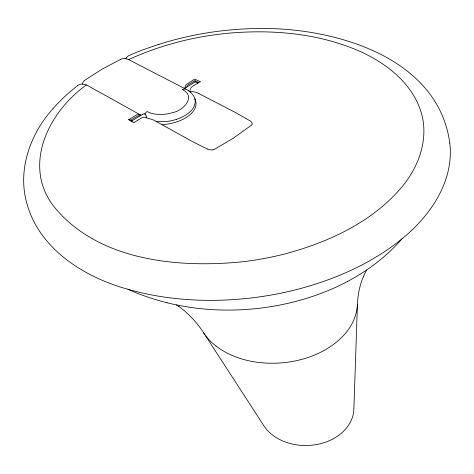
<?xml version="1.0" encoding="UTF-8"?>
<svg xmlns="http://www.w3.org/2000/svg" width="474" height="474" viewBox="0 0 474 474"><rect width="100%" height="100%" fill="white"/><g stroke="black" fill="none" stroke-linecap="round" stroke-linejoin="round"><path stroke-width="0.71" d="M363.226 276.929C359.576 285.668 357.763 295.112 357.432 304.557L353.853 409.447C353.201 425.794 338.946 438.065 324.204 442.615A59.896 54.018 22.1 0 1 307.537 445.489C295.385 445.844 282.889 442.722 273.036 435.428A35.953 32.428 22.1 0 1 263.947 425.895L202.582 331.19A100.121 90.291 22.1 0 0 192.13 318.107L187.751 313.77A76.545 69.032 22.1 0 0 178.971 306.595M357.432 304.557C355.595 334.069 326.864 353.106 300.552 359.683A112.409 101.377 22.1 0 1 283.079 362.752C259.817 364.856 234.974 360.436 216.049 346.085M184.854 88.235L185.02 87.157A7.845 7.074 22.1 0 1 186.424 84.473L194.755 79.045L200.301 81.848M189.956 90.415L190.074 89.835A7.406 6.683 22.1 0 1 190.329 89.076L190.637 88.437A7.46 6.725 22.1 0 1 191.265 87.506L191.514 87.222A6.411 5.783 22.1 0 1 192.657 86.274L199.4 82.115A2.127 1.914 22.1 0 1 200.301 81.854M77.724 85.521A7.602 6.855 22.1 0 1 80.645 84.248L81.149 84.165A8.449 7.62 22.1 0 1 82.322 84.094L82.666 83.039A7.951 7.175 22.1 0 1 84.656 80.373M120.775 59.28A8.384 7.56 22.1 0 1 124.212 58.663L125.924 58.628A8.597 7.75 22.1 0 1 126.789 57.295M53.023 108.653C30.253 133.763 17.23 170 26.899 203.453C39.188 249.046 84.639 277.474 127.939 289.27A206.83 186.531 22.1 0 0 167.008 302.714M449.785 143.071C454.305 181.098 430.309 215.943 401.982 238.843C386.743 256.44 367.848 270.684 347.335 281.586M86.458 84.929C48.709 111.639 21.68 165.663 54.237 206.972C98.462 261.032 178.425 268.367 243.31 261.695A321.123 289.602 22.1 0 0 287.44 253.24C330.55 241.402 373.471 221.151 402.55 186.169C419.413 165.752 429.213 137.419 420.853 111.36C411.254 81.599 384.147 61.632 356.43 49.841C315.88 33.02 270.944 29.311 227.538 33.293A320.939 289.43 22.1 0 0 181.678 41.12C163.477 45.688 145.648 51.755 128.596 59.605L127.328 59.161A11.542 10.41 22.1 0 0 125.835 58.806M401.982 238.843C372.363 262.969 336.718 278.759 300.018 288.66A346.239 312.248 22.1 0 1 246.569 298.484C206.931 302.531 166.35 300.285 127.939 289.27M84.941 80.171L101.999 69.204L120.781 59.291M207.245 149.032L191.697 141.181L155.182 120.882A17.728 15.986 22.1 0 0 150.578 119.027L144.309 117.232A4.041 3.644 22.1 0 0 143.498 117.232L142.81 117.351A5.457 4.924 22.1 0 0 141.388 117.967L134.219 122.399A1.173 1.061 22.1 0 0 134.106 122.772L128.673 119.685L136.636 114.821L139.279 114.453A2.951 2.66 22.1 0 1 140.185 114.791A3.502 3.158 22.1 0 1 140.914 115.324M130.67 120.289L137.128 116.308A4.367 3.934 22.1 0 1 138.023 115.893L139.143 115.733A2.53 2.281 22.1 0 1 139.996 115.893M198.636 82.583L194.938 80.71L188.676 84.568A5.878 5.303 22.1 0 0 186.697 87.133M142.65 114.258L132.75 120.36A2.631 2.376 22.1 0 0 131.837 121.486M197.771 83.122L195.282 81.86L194.328 82.446A2.595 2.34 22.1 0 0 193.919 82.648L184.51 88.454L128.578 59.6M347.211 281.651C330.935 290.236 313.604 296.724 295.817 301.405A267.982 241.675 22.1 0 1 257.293 308.485C227.17 311.762 196.432 310.079 167.002 302.75M214.07 149.559L233.054 138.372L251.451 125.166A2.542 2.293 22.1 0 0 251.925 124.656M176.601 119.3C184.955 116.444 195.685 110.555 195.235 100.393A10.434 9.415 22.1 0 0 194.909 98.918C200.075 110.039 186.264 118.933 177.104 121.705A56.85 51.269 22.1 0 1 168.904 123.904L162.12 124.751M158.897 44.278L142.893 49.841A310.227 279.773 22.1 0 0 129.39 55.345A7.94 7.157 22.1 0 0 126.878 57.188M213.685 149.671L212.577 149.867M212.388 149.879L211.842 149.903A9.486 8.556 22.1 0 1 211.072 149.879L210.367 149.808A11.903 10.736 22.1 0 1 209.561 149.671L207.268 149.037M82.322 84.088L86.043 84.775A13.385 12.069 22.1 0 1 86.398 84.905L140.185 114.797M156.544 121.64L165.876 121.575A51.044 46.031 22.1 0 0 176.601 119.3M198.92 93.609L235.845 112.711L250.497 121.095A8.514 7.679 22.1 0 1 250.93 121.48L251.279 121.842A4.562 4.118 22.1 0 1 251.854 122.606L251.955 122.796A2.222 2.003 22.1 0 1 252.032 124.561M130.083 119.958L132.039 121.066M182.573 89.657C196.532 96.578 183.106 110.768 173.075 112.486A42.121 37.985 22.1 0 1 165.924 114.098C159.596 114.886 152.829 114.56 147.088 111.538A7.359 6.642 22.1 0 0 144.837 114.08M176.364 304.877L178.965 306.607M188.385 90.617L190.305 92.08L189.95 91.192M184.564 88.502L184.576 88.514A3.087 2.785 22.1 0 0 185.375 89.029A10.588 9.551 22.1 0 0 185.595 89.159L187.141 89.9A11.287 10.179 22.1 0 1 188.285 90.546M146.199 116.118L146.857 118.026M194.938 80.71L195.282 81.86M449.779 143.053C438.112 56.708 333.56 27.533 259.912 28.499A334.36 301.535 22.1 0 0 158.932 44.36M190.323 91.494A19.499 17.585 22.1 0 1 198.967 93.502M190.287 92.098A15.109 13.628 22.1 0 1 194.962 98.906M128.679 119.709A2.352 2.121 22.1 0 1 130.089 119.94M182.614 89.705A4.082 3.679 22.1 0 1 185.37 88.982M142.698 114.311A2.305 2.074 22.1 0 1 144.843 113.979M144.961 113.961A5.35 4.823 22.1 0 1 146.105 116.13M52.975 108.617A204.946 184.824 22.1 0 1 77.689 85.622M216.085 346.05A52.478 47.323 22.1 0 1 203.595 332.819M363.25 276.94A64.974 58.592 22.1 0 1 366.769 269.884"/></g></svg>
